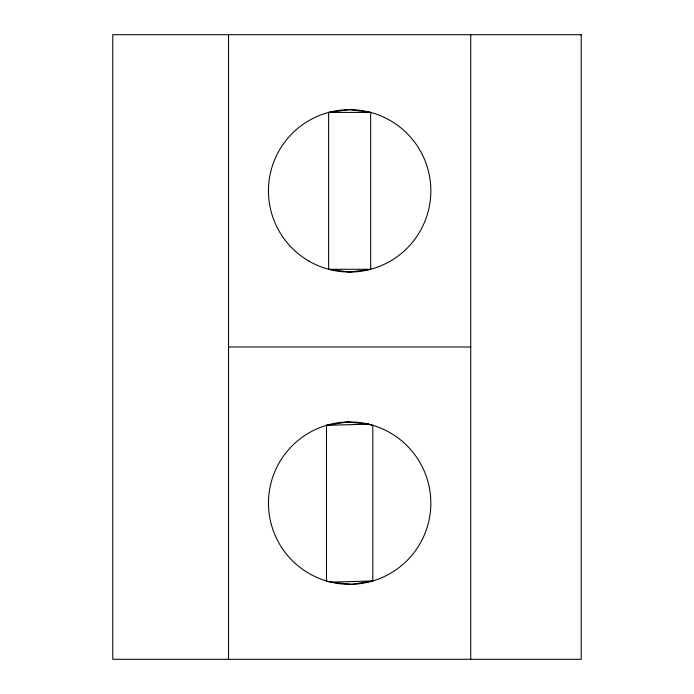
<?xml version="1.0" encoding="UTF-8"?>
<svg xmlns="http://www.w3.org/2000/svg" width="694" height="694" viewBox="0 0 694 694"><rect width="100%" height="100%" fill="white"/><g stroke="black" fill="none" stroke-linecap="round" stroke-linejoin="round"><path stroke-width="1.04" d="M326.492 425.327A81.198 81.198 0 0 1 428.623 522.009A81.198 81.198 0 0 1 293.831 562.114A81.198 81.198 0 0 1 326.492 425.327L347.425 421.987L368.505 424.173L372.808 425.327L372.808 580.973L351.875 584.313L330.786 582.127L326.492 580.973L326.492 425.327L368.505 424.173M328.635 112.419L349.646 109.652L370.665 112.419L370.665 269.281L349.646 272.048L328.635 269.281L328.635 112.419L370.665 112.419M330.786 582.127L372.808 580.973M328.635 269.281L370.665 269.281M228.552 347L470.74 347M470.74 34.7L470.74 659.3M228.552 34.7L228.552 659.3M581.225 34.7L112.775 34.7L112.775 659.3L581.225 659.3L581.225 34.7M309.047 261.17A81.198 81.198 0 0 0 430.844 190.85A81.198 81.198 0 0 0 309.047 120.53A81.198 81.198 0 0 0 309.047 261.17"/></g></svg>
